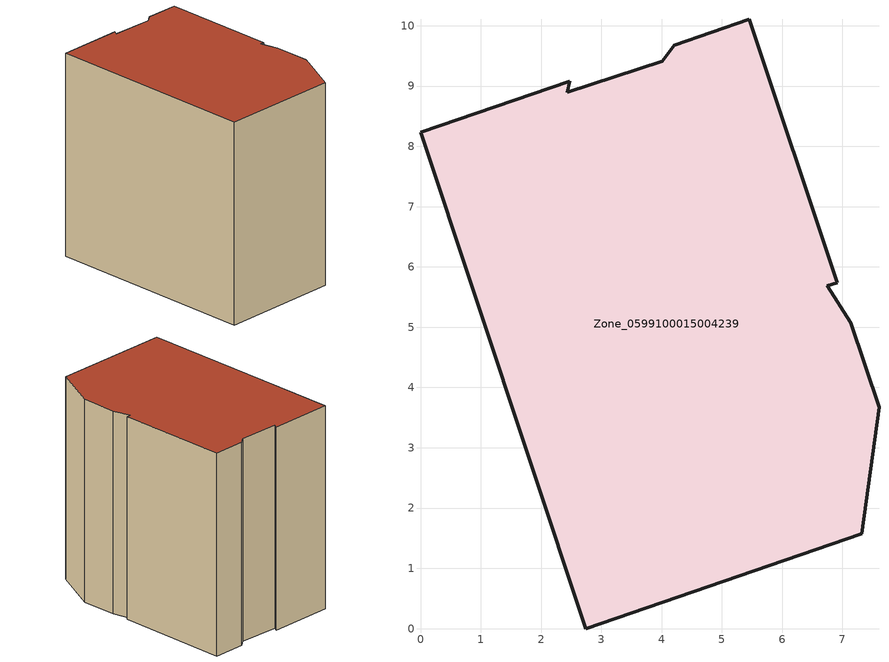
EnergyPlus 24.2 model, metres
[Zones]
Zone_0599100015004239
 floor ground (C_G): 6.92,5.74 6.75,5.68 7.14,5.07 7.61,3.67 7.32,1.57 2.74,0 0,8.23 2.48,9.08 2.44,8.9 4.01,9.41 4.21,9.68 5.46,10.11 z0.69
 wall outside (C_F): 2.74,0 7.32,1.57 7.61,3.67 7.14,5.07 6.75,5.68 6.92,5.74 5.46,10.11 4.21,9.68 4.01,9.41 2.44,8.9 2.48,9.08 0,8.23 2.74,0 z0.69:8.9
 roof outside (C_R): 4.01,9.41 2.44,8.9 2.48,9.08 0,8.23 2.74,0 7.32,1.57 7.61,3.67 7.14,5.07 6.75,5.68 6.92,5.74 5.46,10.11 4.21,9.68 z8.9
[BUILDING]
Pand.0599100015004239: North Axis=0; Terrain=City; Loads Convergence Tolerance Value=0.04; Temperature Convergence Tolerance Value=0.4; Solar Distribution=FullExterior; Maximum Number of Warmup Days=25; Minimum Number of Warmup Days=1
[Site:Location]
Rotterdam.The.Hague.AP_ZH_NLD Design_Conditions: Latitude=51.96; Longitude=4.45; Time Zone=1; Elevation=-4.5
[SITE:GROUNDTEMPERATURE:BUILDINGSURFACE]
18, 18, 18, 18, 18, 18, 18, 18, 18, 18, 18, 18
[MATERIAL] Thermal Absorptance=0.9; Solar Absorptance=0.7; Visible Absorptance=0.7
Name | Roughness | Thickness | Conductivity | Density | Specific Heat
G.TC.1975-1991 | MediumSmooth | 0.15 | 0.288461 | 540 | 1210
F.TC.1975-1991 | Rough | 0.3 | 0.230769 | 1920 | 840
R.TC.1975-1991 | MediumRough | 0.2 | 0.153846 | 1500 | 1000
[CONSTRUCTION]
C_G: G.TC.1975-1991
C_F: F.TC.1975-1991
C_R: R.TC.1975-1991
[ZONE]
Zone_0599100015004239: Type=1; Multiplier=1; Ceiling Height=Autocalculate; Volume=Autocalculate; Floor Area=autocalculate; Part of Total Floor Area=Yes
[ZONEINFILTRATION:DESIGNFLOWRATE]
Infil_Zone_0599100015004239: Zone or ZoneList or Space or SpaceList=Zone_0599100015004239; Schedule=AlwaysOn; Design Flow Rate Calculation Method=Flow/Area; Flow Rate per Floor Area=0.003; Constant Term Coefficient=1; Temperature Term Coefficient=0; Velocity Term Coefficient=0; Velocity Squared Term Coefficient=0
[HVACTEMPLATE:ZONE:IDEALLOADSAIRSYSTEM]
Zone_0599100015004239: Maximum Heating Supply Air Temperature=50; Minimum Cooling Supply Air Temperature=13; Maximum Heating Supply Air Humidity Ratio=0.0156; Minimum Cooling Supply Air Humidity Ratio=0.0077; Heating Limit=NoLimit; Cooling Limit=NoLimit; Dehumidification Control Type=ConstantSensibleHeatRatio; Cooling Sensible Heat Ratio=0.7; Dehumidification Setpoint=60; Humidification Control Type=None; Humidification Setpoint=30; Outdoor Air Method=None; Outdoor Air Flow Rate per Person=0.00944; Outdoor Air Flow Rate per Zone Floor Area=0; Outdoor Air Flow Rate per Zone=0; Demand Controlled Ventilation Type=None; Outdoor Air Economizer Type=NoEconomizer; Heat Recovery Type=None; Sensible Heat Recovery Effectiveness=0.7; Latent Heat Recovery Effectiveness=0.65
[ZONECONTROL:THERMOSTAT]
ThermostatControl_Zone_0599100015004239: Zone or ZoneList=Zone_0599100015004239; Control Type Schedule=DualSetpointControlType; Control 1=Thermostat_Zone_0599100015004239; Temperature Difference Between Cutout And Setpoint=0
[THERMOSTATSETPOINT:DUALSETPOINT]
Thermostat_Zone_0599100015004239: Heating Setpoint Temperature Schedule=HeatingSetpoint_Zone_0599100015004239; Cooling Setpoint Temperature Schedule=CoolingSetpoint_Zone_0599100015004239
[SCHEDULE:COMPACT]
HeatingSetpoint_Zone_0599100015004239: Through: 12/31, For: AllDays, Until: 24:00, 21
CoolingSetpoint_Zone_0599100015004239: Through: 12/31, For: AllDays, Until: 24:00, 24
DualSetpointControlType: Through: 12/31, For: AllDays, Until: 24:00, 4
AlwaysOn: Through: 12/31, For: AllDays, Until: 24:00, 1
